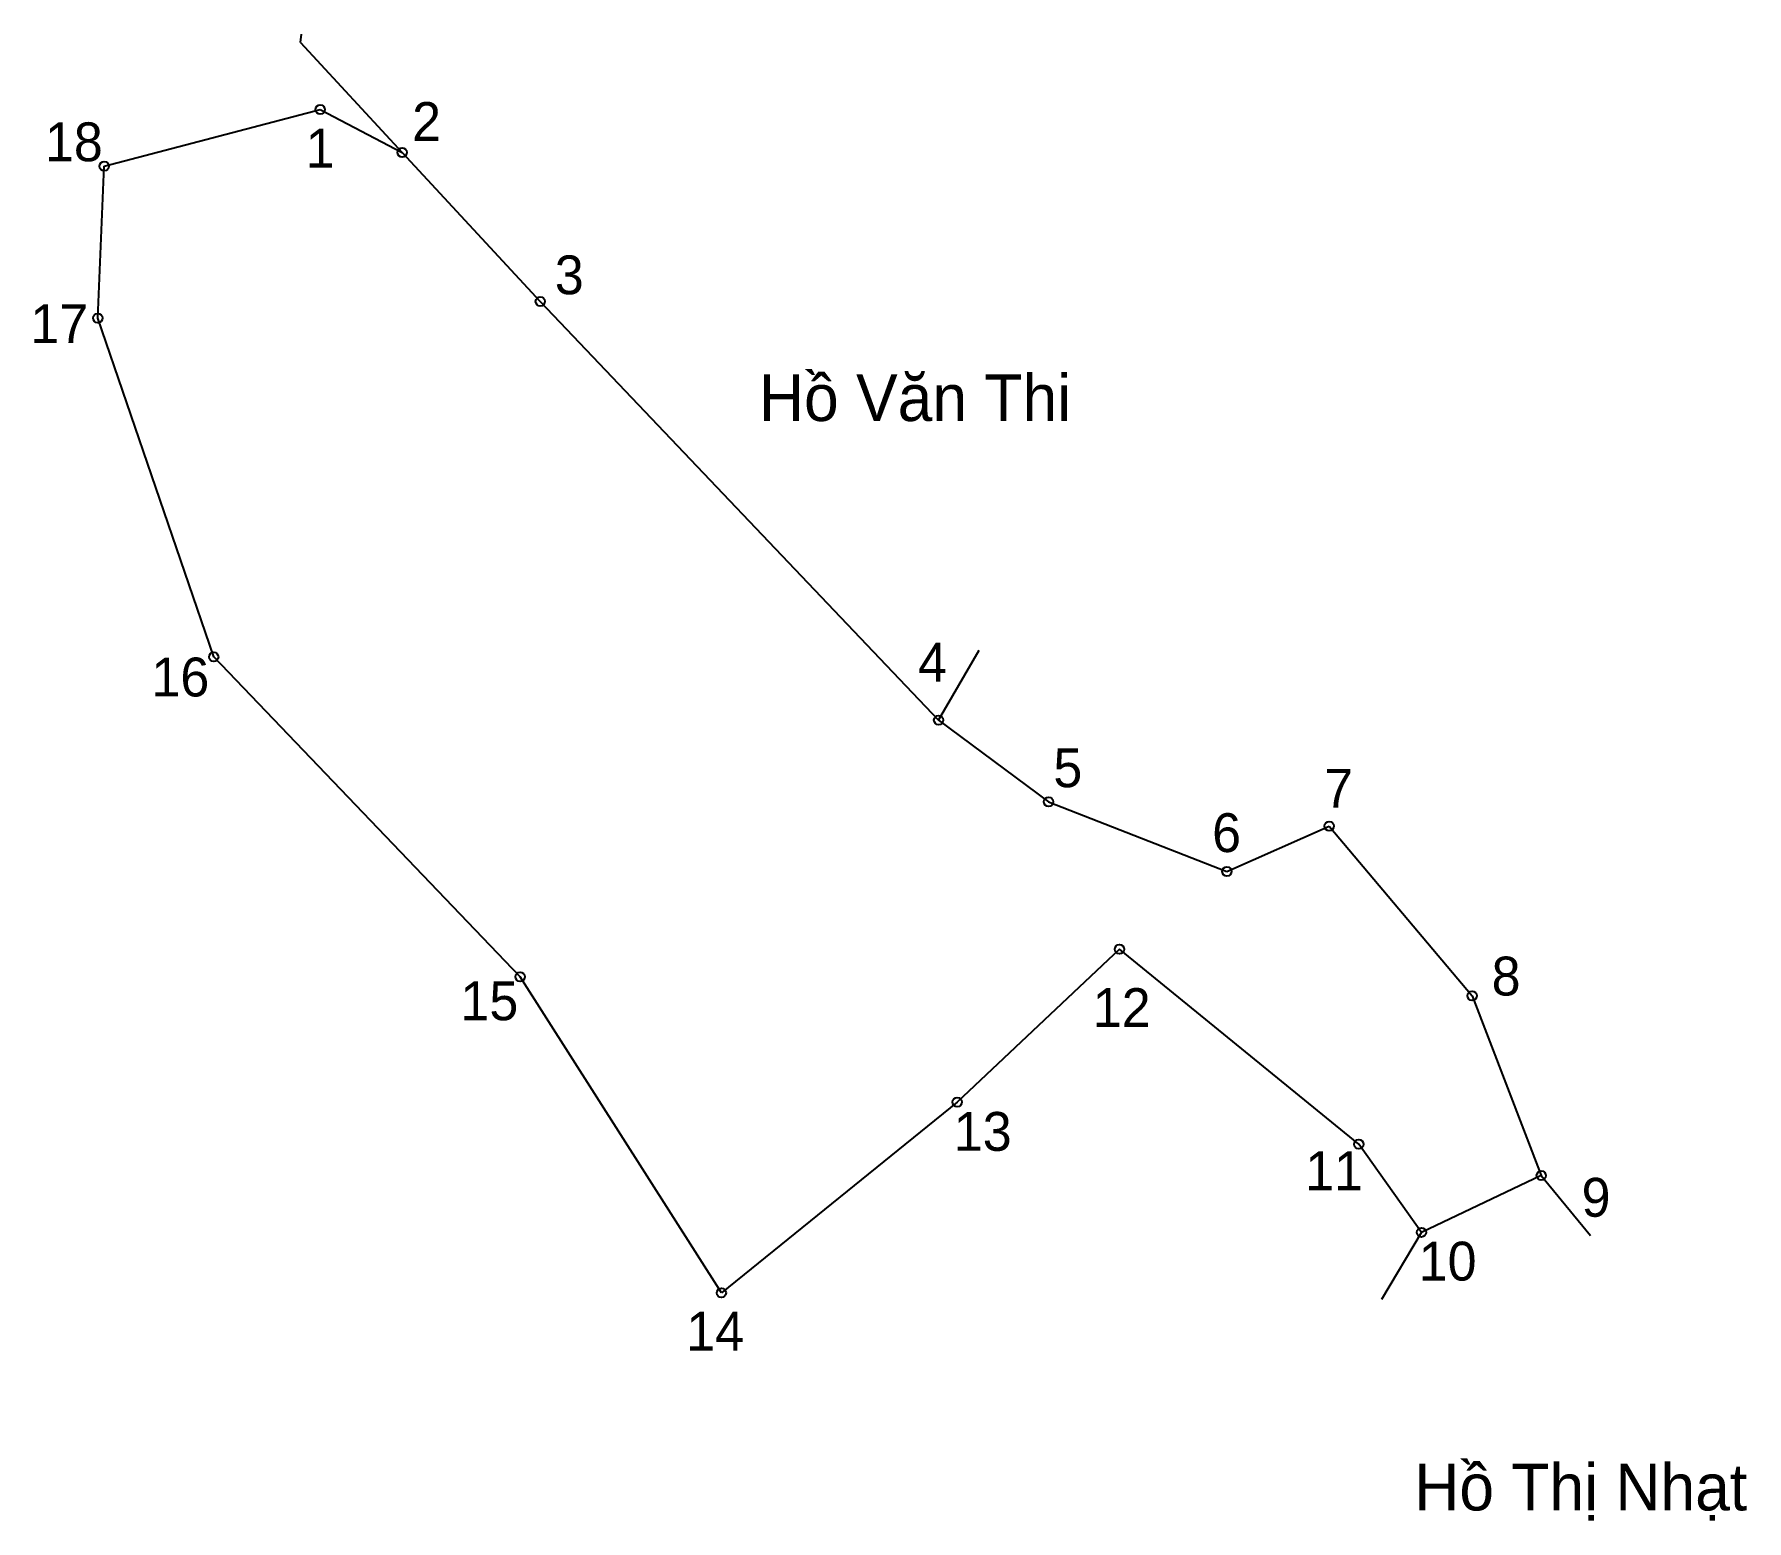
# Model space of a CAD drawing. Extents: x 546438 to 546643, y 1825551 to 1825728.
import ezdxf

# ---------------------------------------------------------------- set-up
doc = ezdxf.new("R2010")
doc.units = 0
for name, color, linetype in [('CanhThua', 7, 'Continuous'), ('MocDinhThua', 7, 'Continuous'), ('RauThua', 7, 'Continuous'), ('SoHieuDinhThua', 7, 'Continuous'), ('TenChuLanCan', 7, 'Continuous')]:
    doc.layers.add(name, color=color, linetype=linetype)

msp = doc.modelspace()

# ---------------------------------------------------------------- linework, layer by layer
at = {"layer": 'CanhThua'}
for p, q in [((546446.55, 1825712.51), (546472.35, 1825719.27)), ((546472.35, 1825719.27), (546482.13, 1825714.16)), ((546445.78, 1825694.36), (546446.55, 1825712.51)), ((546482.13, 1825714.16), (546498.63, 1825696.35)), ((546498.63, 1825696.35), (546546.2, 1825646.34)), ((546459.62, 1825653.89), (546445.78, 1825694.36)), ((546496.22, 1825615.67), (546459.62, 1825653.89)), ((546546.2, 1825646.34), (546559.32, 1825636.58)), ((546559.32, 1825636.58), (546580.62, 1825628.25)), ((546580.62, 1825628.25), (546592.85, 1825633.67)), ((546592.85, 1825633.67), (546609.9, 1825613.4)), ((546567.79, 1825618.96), (546548.42, 1825600.7)), ((546596.37, 1825595.67), (546567.79, 1825618.96)), ((546520.25, 1825577.91), (546496.22, 1825615.67)), ((546609.9, 1825613.4), (546618.17, 1825591.92)), ((546548.42, 1825600.7), (546520.25, 1825577.91)), ((546603.85, 1825585.14), (546596.37, 1825595.67)), ((546618.17, 1825591.92), (546603.85, 1825585.14))]:
    msp.add_line(p, q, dxfattribs=at)
at = {"layer": 'MocDinhThua'}
for centre in [(546472.35, 1825719.27), (546482.13, 1825714.16), (546446.55, 1825712.51), (546498.63, 1825696.35), (546445.78, 1825694.36), (546459.62, 1825653.89), (546546.2, 1825646.34), (546559.32, 1825636.58), (546592.85, 1825633.67), (546580.62, 1825628.25), (546567.79, 1825618.96), (546496.22, 1825615.67), (546609.9, 1825613.4), (546548.42, 1825600.7), (546596.37, 1825595.67), (546618.17, 1825591.92), (546603.85, 1825585.14), (546520.25, 1825577.91)]:
    msp.add_circle(centre, 0.557, dxfattribs=at)
at = {"layer": 'RauThua'}
for p, q in [((546469.97, 1825727.29), (546470.11, 1825728.28)), ((546469.97, 1825727.29), (546482.13, 1825714.16)), ((546546.2, 1825646.34), (546551.05, 1825654.7)), ((546618.17, 1825591.92), (546624.03, 1825584.75)), ((546599.11, 1825577.17), (546603.85, 1825585.14))]:
    msp.add_line(p, q, dxfattribs=at)

# ---------------------------------------------------------------- texts
at = {"layer": 'SoHieuDinhThua'}
for s, height, p in [('2', 4.64, (546483.32, 1825715.53)), ('18', 4.644, (546439.47, 1825713.1)), ('1', 4.64, (546470.62, 1825712.34)), ('3', 4.64, (546500.36, 1825697.21)), ('17', 4.644, (546437.72, 1825691.37)), ('4', 4.64, (546543.74, 1825650.93)), ('16', 4.644, (546452.19, 1825649.16)), ('5', 4.64, (546559.9, 1825638.32)), ('7', 4.64, (546592.24, 1825635.87)), ('6', 4.64, (546578.86, 1825630.57)), ('8', 4.64, (546612.24, 1825613.44)), ('15', 4.644, (546489.09, 1825610.48)), ('12', 4.644, (546564.61, 1825609.67)), ('13', 4.644, (546548.01, 1825594.88)), ('11', 4.644, (546589.97, 1825590.18)), ('9', 4.64, (546622.98, 1825587.01)), ('10', 4.644, (546603.53, 1825579.38)), ('14', 4.644, (546516.05, 1825571.01))]:
    msp.add_text(s, height=height, dxfattribs=at).set_placement(p)
at = {"layer": 'TenChuLanCan'}
for s, height, p in [('Hồ Văn Thi', 5.572, (546524.74, 1825682.07)), ('Hồ Thị Nhạt', 5.5724, (546603, 1825551.92))]:
    msp.add_text(s, height=height, dxfattribs=at).set_placement(p)

doc.saveas('drawing.dxf')
